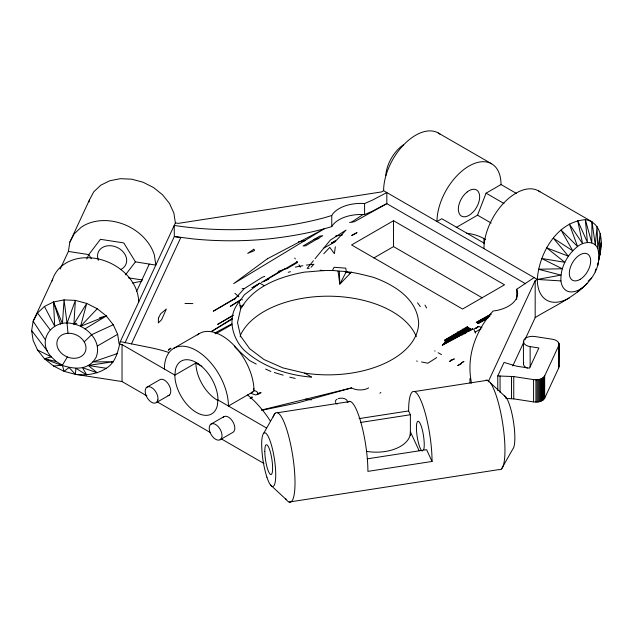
<?xml version="1.0" encoding="UTF-8"?>
<svg xmlns="http://www.w3.org/2000/svg" width="633" height="633" viewBox="0 0 633 633"><rect width="100%" height="100%" fill="white"/><g stroke="black" fill="none" stroke-linecap="round" stroke-linejoin="round"><path stroke-width="0.95" d="M122.034 381.557L122.034 344.589L119.123 344.13L117.643 334.335L113.267 324.745L106.32 316.009L97.26 308.73L86.713 303.405L75.39 300.398L64.068 299.9L53.52 301.965L44.46 306.435L37.513 313.019L33.138 321.263L31.65 330.6L33.138 340.404L37.513 349.994L44.46 358.729L53.52 366.009L64.068 371.334L75.382 374.34L122.034 381.557L146.824 395.87M462.565 329.168L462.565 334.92L457.445 331.961M582.423 287.73A27.172 15.683 -60 0 1 560.941 280.917C560.173 267.601 567.287 254.624 577.581 246.506C583.42 241.632 594.237 240.136 597.789 248.453C606.264 285.428 558.425 302.653 535.178 317.647L524.804 340.008M538.604 190.929L591.974 221.74L591.768 242.787L585.343 219.691C556.961 221.748 538.952 253.501 537.314 279.438L535.178 280.672L488.217 381.865M60.182 269.088L68.38 251.436L69.867 242.099L89.388 200.052L93.763 191.807L100.71 185.224L109.77 180.753L120.317 178.688L131.64 179.179L142.963 182.193L153.51 187.518L162.57 194.79L169.517 203.525L173.893 213.123L175.381 222.919L120.286 341.622C117.888 351.497 115.847 362.353 106.312 368.287C97.134 374.19 86.064 375.733 75.382 374.34L69.068 367.528L64.068 371.334L62.382 365.217L56.321 361.578L51.289 356.87L44.46 358.729C59.898 364.64 84.941 377.213 96.089 357.297C102.277 342.184 88.161 327.071 73.895 324.025L75.39 300.398L67.051 323.194L67.992 333.274M75.382 374.34L75.913 368.359L86.697 374.855L82.456 367.654L97.253 372.797L88.248 365.463L113.267 361.72L92.901 361.926L117.635 353.475M122.034 344.589L174.898 375.108L196.246 362.78L198.54 364.11L195.937 362.962L195.89 363.413A30.487 17.605 60 0 0 217.871 400.507M335.316 246.767L334.406 253.667L329.753 247.392L323.779 253.738M89.095 201.919L89.388 200.052M595.194 271.937L595.811 269.096M240.611 309.046L237.525 322.577L240.611 336.115L249.663 348.72L264.056 359.552L282.809 367.86L304.655 373.082L311.618 377.11C287.271 375.266 262.861 366.847 244.425 350.484C231.631 337.753 226.638 316.136 239.409 301.696L240.611 309.046C253.469 286.1 280.11 276.566 304.647 272.087C316.207 271.454 327.775 269.389 339.343 271.161C350.959 271.438 362.155 274.445 373.367 277.309C393.868 284.644 416.902 298.57 418.65 322.593A90.559 52.262 0 0 1 304.655 373.082M240.176 336.811L240.603 334.944A90.566 52.286 0 0 1 329.651 296.197A90.566 52.286 0 0 1 416.324 336.701M253.706 388.377C252.314 391.455 256.618 390.221 257.584 392.555L257.726 394.581L261.105 392.65L259.538 392.769L255.867 395.008L251.064 393.402L252.29 391.867M461.457 363.041L463.942 361.459L461.528 362.717M497.767 375.955L504.05 362.424L516.425 366.143L529.512 368.169L538.889 347.968L530.138 346.615A9.06 5.23 0 0 1 523.736 340.214A9.06 5.23 0 0 1 534.83 336.511L552.324 339.225C555.355 339.565 560.15 341.82 558.725 345.626L544.665 375.923C542.426 379.586 537.457 380.093 533.572 379.618L513.751 376.572L497.767 375.955L497.775 390.498M505.783 398.434L513.759 398.869L533.579 401.908C537.457 402.382 542.426 401.884 544.665 398.212L558.733 367.923L559.034 344.273M84.917 328.938L106.32 316.009L80.581 326.335L86.713 303.405L73.895 324.025C53.71 317.782 35.313 339.699 51.289 356.87L37.513 349.994M599.19 256.254C603.613 243.278 602.038 222.159 585.343 219.691L587.44 242.368L577.62 220.458L582.597 243.634L569.328 223.979L577.581 246.506L561.044 230.024L572.73 250.779L553.321 238.174L568.379 256.167L546.69 247.883L564.818 262.299L541.603 258.478L562.286 268.764L538.398 269.239L560.965 275.11L537.314 279.438L383.614 190.707L381.477 191.941L178.292 223.37L175.381 222.919M456.219 227.484L477.543 215.18L486.081 193.168L501.02 184.543L516.393 193.421M52.666 279.177L33.138 321.263L45.339 339.731M86.737 259.024L88.778 254.608L100.441 239.314L123.767 242.922L135.438 261.848L155.853 265.132L154.381 255.131A45.283 35.717 24.9 0 0 81.206 227.231L74.235 233.854L69.867 242.099M136.578 291.449L149.269 264.111M131.419 343.941L180.793 237.557L174.328 236.544L124.954 342.951M512.77 365.945L523.974 341.796M332.372 270.631L334.089 267.276L345.768 268.163L346.298 271.699L339.802 284.138L338.014 271.059M263.732 433.249L274.991 413.396M501.518 468.918L512.817 449.034A27.172 5.744 81.2 0 0 513.371 421.032A27.172 5.744 81.2 0 0 504.264 395.862M67.32 356.972L62.382 365.217L53.52 366.009M331.763 215.505L324.151 217.792A221.107 127.652 0 0 1 174.21 225.435L174.328 236.544L192.962 238.902A221.107 127.652 0 0 0 269.365 238.847C290.444 236.473 311.46 232.833 331.763 226.598L331.763 215.505L332.784 213.914A30.803 17.787 0 0 1 362.994 203.446L364.584 203.573L372.631 200.02L386.818 192.559L386.818 203.644L354.401 221.716L349.574 222.46M331.763 226.598L332.784 225.008A30.803 17.787 0 0 1 362.994 214.54L364.584 214.611L372.631 211.058L386.818 203.644L525.604 283.774M478.706 326.454L478.168 326.755L478.706 326.454L481.95 327.593M125.508 274.817L135.438 261.848M315.084 258.723L330.394 240.065L346.037 230.08L336.891 239.804L331.273 243.207L335.917 240.833L334.754 242.075L323.843 248.049M313.43 260.741L307.132 268.416L309.292 268.25M234.685 299.203L244.243 288.632L262.315 277.254L264.729 276.376M311.08 267.237L313.881 264.262L306.396 265.069M80.581 326.335L97.26 308.73M578.902 290.523L577.62 291.884L587.274 283.457M339.343 271.161L339.802 284.138L351.521 272.087M84.221 341.86L91.674 334.683L113.267 324.745M588.136 281.21L591.626 278.069M241.497 306.325L243.895 304.473M516.678 299.441L516.678 289.273L534.11 277.594M264.048 285.618L259.775 283.157L244.425 294.709L241.339 299.013L242.384 299.939M379.887 393.228L380.844 392.507M351.901 221.906L362.994 214.54M436.715 357.582L427.876 363.207L421.507 361.965M232.446 318.367L213.005 330.592L232.287 319.04M250.082 398.592L252.448 397.12L251.491 397.136M237.193 296.434L237.929 295.983L238.878 296.83M258.201 284.344L253.16 287.35L251.831 287.517M252.607 287.414L259.775 283.157M233.181 315.147L217.649 324.381L233.079 315.59M264.412 281.099L284.882 268.97L286.994 268.59L297.494 262.513L296.774 261.334M235.864 297.906L213.281 311.207L235.318 298.507M285.056 268.946L297.091 261.864M489.349 316.492L477.678 323.336L477.25 323.012L490.045 315.899M490.971 314.245L476.206 322.474L491.05 314.15M487.402 318.391L478.018 323.582L488.185 317.798M393.528 220.719L351.568 244.947L462.565 309.039L504.533 284.81L393.528 220.719L393.528 246.601L373.834 257.979M173.766 348.308L199.379 333.52M146.714 387.301L159.524 379.903A9.06 5.23 60 0 1 165.561 380.931L167.152 382.451A9.06 5.23 60 0 1 170.681 392.515L170.166 394.05A9.06 5.23 60 0 1 168.006 395.712M156.446 402.541L169.248 395.142M211.09 424.047L223.9 416.649M220.149 439.737L232.952 432.339A9.06 5.23 60 0 0 232.327 420.882A9.06 5.23 60 0 0 222.879 417.598M464.282 333.931L465.991 332.942M469.417 330.964L472.843 328.986M97.355 345.998L117.643 334.335M215.703 333.797L231.931 324.555M475.557 333.164L473.769 329.247L478.445 326.367M475.098 332.151L481.064 328.828M214.642 333.108L231.781 323.898M268.621 279.232L261.374 282.445L282.468 269.864L284.882 268.97M278.211 271.422L280.221 270.687M368.643 387.91A12.074 6.971 0 0 1 351.568 387.91L297.178 402.999L261.738 410.287M73.895 324.025L76.759 323.321M99.642 317.655L106.32 316.009M261.722 409.986L351.568 387.91M288.237 272.269L290.484 271.731M295.31 267.086L302.891 265.71M111.353 362.06L113.267 361.72M298.452 241.759L305.288 240.698M314.079 239.337L318.961 238.586M335.569 236.014L342.406 234.954M277.42 412.748L350.326 401.472M414.473 391.55L487.37 380.275M359.046 418.611L408.617 410.944A45.283 9.566 81.2 0 1 420.336 399.225A45.283 9.566 81.2 0 1 432.054 461.449L367.9 471.371A45.283 9.566 81.2 0 0 360.668 421.625A45.283 9.566 81.2 0 0 347.897 402.121M360.81 422.417L410.382 414.742L410.382 435.615M367.29 458.838L426.587 449.667L432.054 461.449M289.139 502.04L499.097 469.567A45.283 9.566 81.2 0 0 502.831 424.395A45.283 9.566 81.2 0 0 485.701 380.362M244.607 288.403L242.075 288.719M184.986 303.484L192.867 303.587M560.941 280.917L537.314 279.438A45.283 26.143 -60 0 0 569.328 297.929M295.168 378.415L289.772 377.165M320.171 270.172L323.661 270.639M128.483 277.84L142.654 280.031M68.38 251.436L88.778 254.608L91.318 258.715M88.248 365.463L106.312 368.287M416.593 361.032L417.321 361.158M120.286 341.622L148.613 347.295A118.727 68.546 0 0 1 168.647 352.399M44.46 358.729L56.321 361.578M274.287 372.505L283.204 375.187M270.877 371.476L265.631 369.063M346.298 271.699L350.286 273.353M434.673 350.904L435.093 351.117M256.223 364.078L249.576 360.557L235.911 348.15M438.091 352.739L441.494 354.583M438.273 133.001L491.643 163.812M486.081 193.168L504.01 203.525M477.543 215.18L491.2 223.069M484.498 243.381L441.802 218.733L436.984 221.518A45.283 26.143 -60 0 1 468.998 166.06A45.283 26.143 -60 0 1 501.02 184.543M393.528 246.601L482.33 297.874M240.026 305.478L242.257 306.76M195.937 362.962L201.848 366.365M217.918 399.945L266.548 428.019M157.079 401.797L210.085 432.394A9.06 5.23 60 0 0 220.87 439.16A9.06 5.23 60 0 0 216.731 425.249A9.06 5.23 60 0 0 209.436 430.234L210.077 432.386M221.202 438.811L263.945 463.483M234.954 293.34L237.929 295.983M247.638 394.921L254.078 400.768A218.899 126.386 0 0 1 270.228 420.874M490.203 382.664L505.957 397.263M270.52 485.005L286.314 499.651M344.922 271.589L345.847 272.554M31.65 330.6L47.633 351.402M37.513 313.019L50.039 329.682M417.566 302.819L420.304 306.641M294.749 258.042L295.31 258.96M298.95 264.879L300.351 267.166M425.004 305.09L426.587 308.002M234.471 346.132L235.231 347.533M44.46 306.435L54.691 326.145L53.52 301.965L62.438 323.692L64.068 299.9L67.051 323.194M60.151 323.51L60.372 323.946M408.617 410.944L410.382 414.742M419.165 450.751L410.382 431.825A34.087 19.678 0 0 1 366.309 451.305M516.678 289.273L517.232 290.618A31.302 18.072 0 0 1 497.214 310.376L493.06 311.064L490.591 313.818A222.65 128.546 0 0 0 471.514 383.123M558.733 365.217L559.042 366.57M597.283 264.111L597.718 265.472L600.258 252.67L599.04 259.126L601.35 242.471L599.063 253.319L600.258 233.53L597.789 248.453L597.061 226.456L595.297 244.86L591.974 221.74M53.52 301.965L60.507 323.898M558.963 343.584L558.963 365.882M558.725 342.92L558.733 367.923M544.665 375.923L544.665 398.212M543.763 377.181L543.763 399.478M543.098 377.751L543.106 400.04M542.323 378.265L542.323 400.554M541.429 378.716L541.437 401.006M540.447 379.096L540.447 401.385M539.379 379.396L539.387 401.694M538.264 379.618L538.264 401.908M537.101 379.745L537.101 402.042M535.914 379.792L535.922 402.09M535.178 280.672L535.178 317.647M533.572 379.618L533.579 401.908M530.138 346.615L530.145 366.974M523.428 341.567L523.436 363.864M513.751 376.572L513.759 398.869M511.488 376.358L511.496 398.655M500.062 375.923L500.062 392.397M483.944 238.594L483.944 243.333M364.584 203.573L364.584 214.611M52.135 280.965A45.283 35.709 24.9 0 1 99.555 259.237A45.283 35.709 24.9 0 1 138.651 302.163M483.944 248.627A45.283 26.143 -60 0 1 504.683 202.054A45.283 26.143 -60 0 1 540.028 191.862M273.132 417.044A45.283 9.566 81.2 0 1 292.842 456.591A45.283 9.566 81.2 0 1 285.467 498.424M422.29 451.076A15.097 3.189 81.2 0 1 416.49 430.044A15.097 3.189 81.2 0 1 421.016 425.518A15.097 3.189 81.2 0 1 423.714 449.644M383.614 190.707A45.283 26.143 -60 0 1 404.843 143.636A45.283 26.143 -60 0 1 440.386 134.473M385.806 175.476A27.172 15.683 -60 0 1 403.522 144.767M164.39 369.039A45.283 26.143 60 0 1 196.412 350.555A45.283 26.143 60 0 1 228.426 406.014L254.039 391.218A45.283 26.143 60 0 0 232.809 344.154A45.283 26.143 60 0 0 197.274 334.992M527.297 368.145A9.06 5.23 0 0 1 523.744 362.511M470.066 383.171A222.65 128.546 0 0 1 469.947 378.558M337.104 404.123A6.037 3.489 0 0 1 335.545 402.564M335.34 401.662A6.037 3.489 0 0 1 337.104 399.194M338.354 398.64A6.037 3.489 0 0 1 345.048 398.893A6.037 3.489 0 0 1 347.208 402.564M311.365 399.866A90.566 52.286 0 0 1 305.589 399.122M466.537 233.213A34.087 19.678 0 0 1 485.669 239.67M132.685 283.173A34.103 19.694 0.1 0 1 141.673 281.4M98.384 260.258A15.097 11.916 24.9 0 1 106.02 246.079A15.097 11.916 24.9 0 1 124.78 254.078A15.097 11.916 24.9 0 1 120.405 269.65M158.432 318.162L158.345 322.909L161.613 319.705L166.344 309.007L160.64 313.794L158.432 318.162M351.829 235.452L356.901 232.675L351.829 235.452M175.476 369.466L174.85 375.567A30.487 17.605 60 0 0 194.007 410.88A30.487 17.605 60 0 0 217.341 405.587L217.966 399.486A30.487 17.605 60 0 0 198.809 364.173A30.487 17.605 60 0 0 175.476 369.466M449.699 361.419L454.367 358.919L451.266 359.853L449.699 361.419M157.878 399.914L157.356 401.449A9.06 5.23 60 0 1 149.333 400.539A9.06 5.23 60 0 1 145.416 389.374A9.06 5.23 60 0 1 152.759 388.33L154.349 389.849A9.06 5.23 60 0 1 157.878 399.914M230.325 306.34L240.714 299.876L230.325 306.34M168.971 349.376L168.37 350.215L170.981 348.19L168.971 349.376M461.125 363.643L457.865 365.534L461.125 363.643M317.473 237.446L303.088 245.976L305.565 245.81L322.727 235.713L319.681 236.172L317.473 237.446M443.836 343.751L442.261 345.325L472.74 328.788L443.14 344.566L470.786 328.574L470.169 328.424L443.836 343.751M212.87 330.719L211.39 331.605L212.87 330.719M467.194 191.926L464.527 194.418A15.097 8.712 -60 0 0 458.482 211.193L459.313 213.788A15.097 8.712 -60 0 0 470.81 214.128L473.468 211.644A15.097 8.712 -60 0 0 479.521 194.869L478.69 192.274A15.097 8.712 -60 0 0 467.194 191.926M477.765 327.182L475.984 328.203L477.765 327.182M267.363 258.794L233.656 283.624L324.151 228.885L267.363 258.794M253.833 249.236L247.717 253.327L254.506 250.597L253.833 249.236M467.273 326.707L444.651 340.166L467.747 327.221L467.273 326.707M469.417 328.179L444.342 342.888L469.417 328.179M468.135 327.506L444.754 341.084L468.602 327.823L468.135 327.506M266.881 477.155C263.589 466.6 261.872 455.554 261.666 444.501A27.172 5.744 81.2 0 1 269.318 438.875A27.172 5.744 81.2 0 1 275.624 478.429A27.172 5.744 81.2 0 1 266.881 477.155M580.255 279.295A15.097 8.712 -60 0 0 589.117 255.439A15.097 8.712 -60 0 0 570.634 266.612A15.097 8.712 -60 0 0 580.255 279.295M264.8 451.527A15.097 3.189 81.2 0 0 270.734 474.56A15.097 3.189 81.2 0 0 270.576 452.872A15.097 3.189 81.2 0 0 264.8 451.527M58.632 349.709A15.097 11.9 24.9 0 0 83.873 354.124A15.097 11.9 24.9 0 0 71.774 333.52A15.097 11.9 24.9 0 0 58.632 349.709"/></g></svg>
